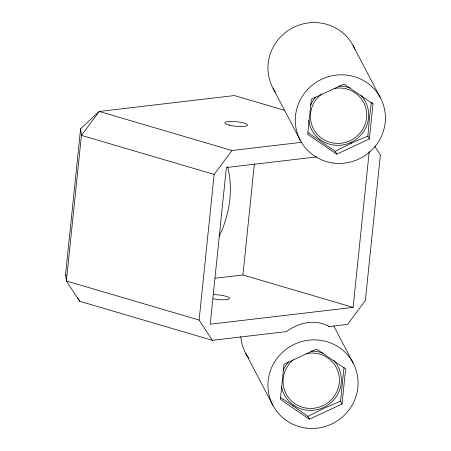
<?xml version="1.0" encoding="UTF-8"?>
<svg xmlns="http://www.w3.org/2000/svg" width="451" height="451" viewBox="0 0 451 451"><rect width="100%" height="100%" fill="white"/><g stroke="black" fill="none" stroke-linecap="round" stroke-linejoin="round"><path stroke-width="0.68" d="M342.021 404.011L345.641 368.946L316.625 349.085L283.983 364.29L280.37 399.355L309.386 419.216L342.021 404.011L340.539 401.176L343.995 367.317M369.369 138.976L372.983 103.91L343.966 84.049L311.331 99.254L307.712 134.319L336.728 154.18L369.369 138.976L367.886 136.14L369.369 118.85L371.359 102.106M374.702 146.186L380.385 154.868L365.361 300.496L347.541 324.41L329.033 326.586C315.655 318.615 298.325 322.589 286.498 331.592L212.382 340.308L79.664 301.262L66.398 281.001L65.581 274.36L80.605 128.732L99.243 111.459L234.407 95.561L284.53 110.309M212.382 340.308L199.116 320.052L214.14 174.424L231.961 150.51L301.882 142.285M215.026 278.239L242.914 274.958L254.387 163.752M317.008 156.869L226.368 167.53L210.205 324.201L353.139 307.39L369.228 151.418M309.386 419.216L307.903 416.38A86.152 9.561 35.8 0 0 297.108 408.702L293.144 405.968L293.59 405.201M307.903 416.38L323.897 408.335L340.539 401.176M367.886 136.14L362.869 138.181A74.263 17.944 -24.8 0 0 351.312 143.255L346.898 145.369A86.152 20.819 -24.8 0 0 335.256 151.35M231.961 150.51L99.243 111.459L81.428 135.373L66.398 281.001L199.116 320.052M214.14 174.424L81.428 135.373L80.605 128.732M242.914 274.958L353.139 307.39M308.123 132.707L335.245 151.344L336.728 154.18M280.285 397.421L283.11 399.259M65.581 274.36L66.224 275.584M78.062 298.201L79.664 301.262M353.048 45.512L380.373 97.777M372.391 102.777L372.983 103.91M272.996 88.187L300.321 140.453M333.836 326.101L353.032 362.813M328.74 326.022L329.033 326.586M245.654 353.223L272.979 405.488M350.923 142.431L351.312 143.26M275.341 92.06A45.359 44.012 -27.6 0 1 292.276 28.035A45.359 44.012 -27.6 0 1 354.948 49.571M213.543 294.65A11.337 2.306 5.9 0 1 229.565 298.393A11.337 2.306 5.9 0 1 213.069 298.765M248.743 358.162A45.359 44.012 -27.6 0 1 240.761 336.593M333.734 360.496A30.335 29.433 -27.6 0 1 324.427 407.061A30.335 29.433 -27.6 0 1 281.559 386.738M283.11 370.745A30.335 29.433 -27.6 0 1 288.488 361.854M310.79 351.137A30.335 29.433 -27.6 0 1 323.125 353.24M283.11 399.259A74.263 8.242 35.8 0 1 293.139 405.962M306.252 353.623A28.345 27.505 -27.6 0 1 338.955 384.957A28.345 27.505 -27.6 0 1 296.938 404.953A28.345 27.505 -27.6 0 1 293.421 359.729M361.15 95.539A30.335 29.433 -27.6 0 1 351.058 142.369A30.335 29.433 -27.6 0 1 308.676 120.282M310.587 105.371A30.335 29.433 -27.6 0 1 315.711 96.959M338.994 86.085A30.335 29.433 -27.6 0 1 350.089 88.058M334.259 88.464A28.345 27.505 -27.6 0 1 366.139 120.733A28.345 27.505 -27.6 0 1 323.429 139.421A28.345 27.505 -27.6 0 1 321.687 93.966M227.608 166.808A73.705 48.59 -73.6 0 1 219.085 236.392M333.717 163.082A45.359 44.012 -27.6 0 0 382.273 101.836A45.359 44.012 -27.6 0 0 305.056 92.427A45.359 44.012 -27.6 0 0 333.717 163.082M229.779 125.271A11.337 2.306 5.9 0 0 247.407 125.282A11.337 2.306 5.9 0 0 231.295 121.415A11.337 2.306 5.9 0 0 229.779 125.271M306.37 428.117A45.359 44.012 -27.6 0 0 354.931 366.872A45.359 44.012 -27.6 0 0 277.715 357.463A45.359 44.012 -27.6 0 0 306.37 428.117"/></g></svg>
